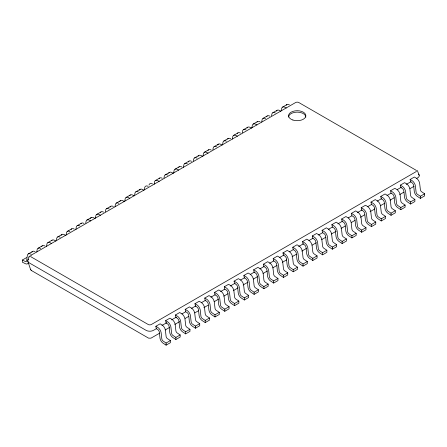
<?xml version="1.0" encoding="UTF-8"?>
<svg xmlns="http://www.w3.org/2000/svg" width="447" height="447" viewBox="0 0 447 447"><rect width="100%" height="100%" fill="white"/><g stroke="black" fill="none" stroke-linecap="round" stroke-linejoin="round"><path stroke-width="0.67" d="M36.822 251.952L37.14 249.61A5.191 2.995 60 0 1 40.208 248.275L40.627 248.487M46.605 246.303L46.918 243.967A5.191 2.995 60 0 1 49.986 242.632L51.589 243.526M56.462 240.022L56.696 238.318A5.191 2.995 60 0 1 59.764 236.988L60.183 237.195M66.162 235.01L66.48 232.675A5.191 2.995 60 0 1 69.548 231.339L69.967 231.552M75.94 229.367L76.258 227.026A5.191 2.995 60 0 1 79.326 225.696L79.745 225.903M85.796 223.081L86.036 221.382A5.191 2.995 60 0 1 89.104 220.047L90.707 220.941M95.502 218.075L95.814 215.739A5.191 2.995 60 0 1 98.882 214.404L100.486 215.292M105.358 211.789L105.598 210.09A5.191 2.995 60 0 1 108.666 208.755L109.085 208.967M115.058 206.782L115.376 204.447A5.191 2.995 60 0 1 118.444 203.111L118.863 203.318M124.836 201.133L125.154 198.798A5.191 2.995 60 0 1 128.222 197.462L129.826 198.356M134.698 194.853L134.933 193.154A5.191 2.995 60 0 1 138 191.819L138.419 192.026M144.398 189.841L144.716 187.505A5.191 2.995 60 0 1 147.778 186.17L148.197 186.382M154.176 184.198L154.494 181.862A5.191 2.995 60 0 1 157.562 180.527L159.16 181.415M164.032 177.912L164.272 176.213A5.191 2.995 60 0 1 167.34 174.878L167.759 175.09M173.738 172.905L174.051 170.57A5.191 2.995 60 0 1 177.118 169.234L178.722 170.128M183.516 167.256L183.829 164.921A5.191 2.995 60 0 1 186.896 163.585L187.315 163.798M193.372 160.976L193.612 159.277A5.191 2.995 60 0 1 196.68 157.942L197.099 158.149M203.072 155.964L203.391 153.628A5.191 2.995 60 0 1 206.458 152.293L208.056 153.187M212.928 149.684L213.169 147.985A5.191 2.995 60 0 1 216.236 146.65L216.655 146.856M222.634 144.672L222.947 142.336A5.191 2.995 60 0 1 226.014 141.001L226.433 141.213M232.412 139.028L232.731 136.693A5.191 2.995 60 0 1 235.792 135.357L237.396 136.251M242.268 132.748L242.509 131.044A5.191 2.995 60 0 1 245.576 129.708L245.995 129.921M251.968 127.736L252.287 125.4A5.191 2.995 60 0 1 255.354 124.065L256.958 124.959M261.752 122.092L262.065 119.751A5.191 2.995 60 0 1 265.132 118.416L265.552 118.628M271.608 115.807L271.843 114.108A5.191 2.995 60 0 1 274.911 112.773L275.33 112.979M281.308 110.8L281.627 108.459A5.191 2.995 60 0 1 284.694 107.124L286.292 108.018M27.781 260.377L28.971 256.813M28.312 253.907L32.592 251.438M38.09 248.264L42.37 245.789M47.868 242.615L52.148 240.145M57.652 236.971L61.926 234.496M67.43 231.322L71.704 228.853M77.208 225.679L81.488 223.204M86.986 220.03L91.266 217.56M96.764 214.387L101.044 211.917M106.548 208.738L110.822 206.268M116.326 203.094L120.606 200.625M126.104 197.445L130.384 194.976M135.882 191.802L140.162 189.332M155.444 180.51L159.724 178.04M165.222 174.861L169.502 172.391M175 169.217L179.281 166.748M184.779 163.568L189.059 161.099M194.562 157.925L198.837 155.455M204.34 152.276L208.62 149.806M214.119 146.633L218.399 144.163M223.897 140.984L228.177 138.514M233.68 135.34L237.955 132.871M243.459 129.691L247.739 127.222M253.237 124.048L257.517 121.578M263.015 118.399L267.295 115.929M272.799 112.756L277.073 110.286M282.577 107.107L286.857 104.637M28.39 262.557A4.699 2.71 60 0 1 25.406 263.691L22.35 262.171L22.35 260.048L26.63 257.578M155.835 326.299L160.115 323.824L162.306 325.125A5.191 2.995 60 0 1 165.373 329.998L166.122 336.602A2.101 1.212 60 0 0 167.29 338.524L170.385 340.575L170.385 342.698L166.105 345.168L163.049 343.156A4.699 2.71 60 0 1 159.992 338.111L159.367 332.294A2.593 1.497 60 0 0 157.551 329.405L156.327 328.696L155.835 326.299L158.031 327.595A5.191 2.995 60 0 1 161.099 332.473L161.848 339.072A2.101 1.212 60 0 0 163.015 340.994L166.105 343.045L166.105 345.168M165.613 320.65L169.894 318.18L172.089 319.476A5.191 2.995 60 0 1 175.157 324.354L175.906 330.953A2.101 1.212 60 0 0 177.068 332.881L180.163 334.932L180.163 337.055L175.889 339.524L172.833 337.513A4.699 2.71 60 0 1 169.776 332.467L169.145 326.645A2.593 1.497 60 0 0 167.329 323.757L166.105 323.052L165.613 320.65L167.809 321.946A5.191 2.995 60 0 1 170.877 326.824L171.626 333.423A2.101 1.212 60 0 0 172.793 335.351L175.889 337.401L175.889 339.524M175.397 315.006L179.672 312.531L181.868 313.833A5.191 2.995 60 0 1 184.935 318.705L185.684 325.31A2.101 1.212 60 0 0 186.852 327.232L189.947 329.283L189.947 331.406L185.667 333.875L182.611 331.864A4.699 2.71 60 0 1 179.554 326.818L178.929 321.002A2.593 1.497 60 0 0 177.107 318.113L175.889 317.404L175.397 315.006L177.588 316.303A5.191 2.995 60 0 1 180.655 321.181L181.404 327.78A2.101 1.212 60 0 0 182.572 329.702L185.667 331.758L185.667 333.875M185.175 309.358L189.455 306.888L191.646 308.184A5.191 2.995 60 0 1 194.713 313.062L195.462 319.661A2.101 1.212 60 0 0 196.63 321.589L199.725 323.639L199.725 325.762L195.445 328.232L192.389 326.221A4.699 2.71 60 0 1 189.332 321.175L188.707 315.353A2.593 1.497 60 0 0 186.891 312.464L185.667 311.76L185.175 309.358L187.366 310.654A5.191 2.995 60 0 1 190.433 315.532L191.182 322.131A2.101 1.212 60 0 0 192.35 324.058L195.445 326.109L195.445 328.232M194.953 303.714L199.233 301.239L201.424 302.541A5.191 2.995 60 0 1 204.491 307.413L205.24 314.017A2.101 1.212 60 0 0 206.408 315.94L209.503 317.99L209.503 320.113L205.223 322.583L202.167 320.572A4.699 2.71 60 0 1 199.111 315.526L198.485 309.71A2.593 1.497 60 0 0 196.669 306.821L195.445 306.111L194.953 303.714L197.149 305.01A5.191 2.995 60 0 1 200.211 309.888L200.966 316.487A2.101 1.212 60 0 0 202.128 318.409L205.223 320.465L205.223 322.583M204.732 298.065L209.012 295.596L211.207 296.892A5.191 2.995 60 0 1 214.269 301.77L215.024 308.369A2.101 1.212 60 0 0 216.186 310.296L219.281 312.347L219.281 314.47L215.001 316.94L211.951 314.928A4.699 2.71 60 0 1 208.894 309.883L208.263 304.061A2.593 1.497 60 0 0 206.447 301.172L205.223 300.468L204.732 298.065L206.927 299.361A5.191 2.995 60 0 1 209.995 304.239L210.744 310.838A2.101 1.212 60 0 0 211.912 312.766L215.001 314.817L215.001 316.94M214.515 292.422L218.79 289.952L220.986 291.248A5.191 2.995 60 0 1 224.053 296.126L224.802 302.725A2.101 1.212 60 0 0 225.97 304.647L229.06 306.698L229.06 308.821L224.785 311.291L221.729 309.279A4.699 2.71 60 0 1 218.672 304.234L218.047 298.417A2.593 1.497 60 0 0 216.225 295.528L215.001 294.819L214.515 292.422L216.706 293.718A5.191 2.995 60 0 1 219.773 298.596L220.522 305.195A2.101 1.212 60 0 0 221.69 307.123L224.785 309.173L224.785 311.291M224.293 286.773L228.573 284.303L230.764 285.599A5.191 2.995 60 0 1 233.831 290.477L234.58 297.076A2.101 1.212 60 0 0 235.748 299.004L238.843 301.054L238.843 303.178L234.563 305.647L231.507 303.636A4.699 2.71 60 0 1 228.451 298.59L227.825 292.768A2.593 1.497 60 0 0 226.003 289.879L224.785 289.175L224.293 286.773L226.484 288.069A5.191 2.995 60 0 1 229.551 292.947L230.3 299.546A2.101 1.212 60 0 0 231.468 301.474L234.563 303.524L234.563 305.647M234.072 281.129L238.352 278.66L240.542 279.956A5.191 2.995 60 0 1 243.609 284.834L244.358 291.433A2.101 1.212 60 0 0 245.526 293.355L248.621 295.411L248.621 297.529L244.341 299.998L241.285 297.993A4.699 2.71 60 0 1 238.229 292.941L237.603 287.125A2.593 1.497 60 0 0 235.787 284.236L234.563 283.527L234.072 281.129L236.262 282.426A5.191 2.995 60 0 1 239.329 287.304L240.084 293.902A2.101 1.212 60 0 0 241.246 295.83L244.341 297.881L244.341 299.998M243.85 275.481L248.13 273.011L250.32 274.307A5.191 2.995 60 0 1 253.388 279.185L254.142 285.784A2.101 1.212 60 0 0 255.304 287.712L258.4 289.762L258.4 291.885L254.119 294.355L251.063 292.344A4.699 2.71 60 0 1 248.012 287.298L247.381 281.476A2.593 1.497 60 0 0 245.565 278.587L244.341 277.883L243.85 275.481L246.046 276.777A5.191 2.995 60 0 1 249.113 281.655L249.862 288.254A2.101 1.212 60 0 0 251.03 290.181L254.119 292.232L254.119 294.355M253.628 269.837L257.908 267.367L260.104 268.664A5.191 2.995 60 0 1 263.171 273.542L263.92 280.14A2.101 1.212 60 0 0 265.088 282.063L268.178 284.119L268.178 286.236L263.903 288.706L260.847 286.7A4.699 2.71 60 0 1 257.79 281.649L257.165 275.833A2.593 1.497 60 0 0 255.343 272.944L254.119 272.234L253.628 269.837L255.824 271.133A5.191 2.995 60 0 1 258.891 276.011L259.64 282.61A2.101 1.212 60 0 0 260.808 284.538L263.903 286.588L263.903 288.706M263.412 264.188L267.686 261.718L269.882 263.015A5.191 2.995 60 0 1 272.949 267.893L273.698 274.492A2.101 1.212 60 0 0 274.866 276.419L277.961 278.47L277.961 280.593L273.681 283.063L270.625 281.051A4.699 2.71 60 0 1 267.569 276.006L266.943 270.189A2.593 1.497 60 0 0 265.121 267.295L263.903 266.591L263.412 264.188L265.602 265.484A5.191 2.995 60 0 1 268.669 270.362L269.418 276.961A2.101 1.212 60 0 0 270.586 278.889L273.681 280.94L273.681 283.063M273.19 258.545L277.47 256.075L279.66 257.371A5.191 2.995 60 0 1 282.727 262.249L283.476 268.848A2.101 1.212 60 0 0 284.644 270.776L287.739 272.826L287.739 274.944L283.459 277.419L280.403 275.408A4.699 2.71 60 0 1 277.347 270.357L276.721 264.54A2.593 1.497 60 0 0 274.905 261.651L273.681 260.942L273.19 258.545L275.38 259.841A5.191 2.995 60 0 1 278.447 264.719L279.202 271.318A2.101 1.212 60 0 0 280.364 273.246L283.459 275.296L283.459 277.419M282.968 252.896L287.248 250.426L289.438 251.722A5.191 2.995 60 0 1 292.506 256.6L293.254 263.199A2.101 1.212 60 0 0 294.422 265.127L297.518 267.177L297.518 269.301L293.238 271.77L290.181 269.759A4.699 2.71 60 0 1 287.125 264.713L286.499 258.897A2.593 1.497 60 0 0 284.683 256.002L283.459 255.298L282.968 252.896L285.164 254.192A5.191 2.995 60 0 1 288.231 259.07L288.98 265.669A2.101 1.212 60 0 0 290.142 267.597L293.238 269.647L293.238 271.77M292.746 247.252L297.026 244.783L299.222 246.079A5.191 2.995 60 0 1 302.284 250.957L303.038 257.556A2.101 1.212 60 0 0 304.2 259.483L307.296 261.534L307.296 263.652L303.021 266.127L299.965 264.116A4.699 2.71 60 0 1 296.909 259.064L296.277 253.248A2.593 1.497 60 0 0 294.461 250.359L293.238 249.649L292.746 247.252L294.942 248.549A5.191 2.995 60 0 1 298.009 253.427L298.758 260.025A2.101 1.212 60 0 0 299.926 261.953L303.021 264.004L303.021 266.127M302.53 241.603L306.804 239.134L309 240.43A5.191 2.995 60 0 1 312.067 245.308L312.816 251.907A2.101 1.212 60 0 0 313.984 253.835L317.074 255.885L317.074 258.008L312.799 260.478L309.743 258.467A4.699 2.71 60 0 1 306.687 253.421L306.061 247.604A2.593 1.497 60 0 0 304.239 244.71L303.021 244.006L302.53 241.603L304.72 242.905A5.191 2.995 60 0 1 307.787 247.778L308.536 254.377A2.101 1.212 60 0 0 309.704 256.304L312.799 258.355L312.799 260.478M312.308 235.96L316.588 233.49L318.778 234.787A5.191 2.995 60 0 1 321.846 239.665L322.594 246.263A2.101 1.212 60 0 0 323.762 248.191L326.858 250.242L326.858 252.359L322.578 254.835L319.521 252.823A4.699 2.71 60 0 1 316.465 247.772L315.839 241.956A2.593 1.497 60 0 0 314.023 239.067L312.799 238.357L312.308 235.96L314.498 237.256A5.191 2.995 60 0 1 317.566 242.134L318.314 248.733A2.101 1.212 60 0 0 319.482 250.661L322.578 252.711L322.578 254.835M322.086 230.311L326.366 227.841L328.556 229.138A5.191 2.995 60 0 1 331.624 234.016L332.372 240.615A2.101 1.212 60 0 0 333.54 242.542L336.636 244.593L336.636 246.716L332.356 249.186L329.299 247.174A4.699 2.71 60 0 1 326.243 242.129L325.617 236.312A2.593 1.497 60 0 0 323.801 233.418L322.578 232.714L322.086 230.311L324.282 231.613A5.191 2.995 60 0 1 327.344 236.485L328.098 243.084A2.101 1.212 60 0 0 329.26 245.012L332.356 247.062L332.356 249.186M331.864 224.668L336.144 222.198L338.334 223.494A5.191 2.995 60 0 1 341.402 228.372L342.156 234.971A2.101 1.212 60 0 0 343.318 236.899L346.414 238.949L346.414 241.073L342.134 243.542L339.083 241.531A4.699 2.71 60 0 1 336.027 236.48L335.395 230.663A2.593 1.497 60 0 0 333.579 227.774L332.356 227.065L331.864 224.668L334.06 225.964A5.191 2.995 60 0 1 337.127 230.842L337.876 237.441A2.101 1.212 60 0 0 339.044 239.368L342.134 241.419L342.134 243.542M341.648 219.019L345.922 216.549L348.118 217.845A5.191 2.995 60 0 1 351.186 222.723L351.934 229.322A2.101 1.212 60 0 0 353.102 231.25L356.192 233.3L356.192 235.424L351.918 237.893L348.861 235.882A4.699 2.71 60 0 1 345.805 230.836L345.179 225.02A2.593 1.497 60 0 0 343.357 222.125L342.134 221.421L341.648 219.019L343.838 220.321A5.191 2.995 60 0 1 346.906 225.193L347.654 231.797A2.101 1.212 60 0 0 348.822 233.72L351.918 235.77L351.918 237.893M351.426 213.375L355.7 210.906L357.896 212.202A5.191 2.995 60 0 1 360.964 217.08L361.712 223.679A2.101 1.212 60 0 0 362.88 225.606L365.976 227.657L365.976 229.78L361.696 232.25L358.639 230.239A4.699 2.71 60 0 1 355.583 225.193L354.957 219.371A2.593 1.497 60 0 0 353.136 216.482L351.918 215.778L351.426 213.375L353.616 214.672A5.191 2.995 60 0 1 356.684 219.55L357.432 226.148A2.101 1.212 60 0 0 358.6 228.076L361.696 230.127L361.696 232.25M361.204 207.726L365.484 205.257L367.674 206.559A5.191 2.995 60 0 1 370.742 211.431L371.491 218.03A2.101 1.212 60 0 0 372.658 219.958L375.754 222.008L375.754 224.131L371.474 226.601L368.417 224.59A4.699 2.71 60 0 1 365.361 219.544L364.735 213.727A2.593 1.497 60 0 0 362.919 210.833L361.696 210.129L361.204 207.726L363.394 209.028A5.191 2.995 60 0 1 366.462 213.901L367.216 220.505A2.101 1.212 60 0 0 368.378 222.427L371.474 224.478L371.474 226.601M370.982 202.083L375.262 199.613L377.452 200.91A5.191 2.995 60 0 1 380.52 205.788L381.274 212.386A2.101 1.212 60 0 0 382.436 214.314L385.532 216.365L385.532 218.488L381.252 220.958L378.196 218.946A4.699 2.71 60 0 1 375.139 213.901L374.513 208.078A2.593 1.497 60 0 0 372.697 205.19L371.474 204.486L370.982 202.083L373.178 203.379A5.191 2.995 60 0 1 376.245 208.257L376.994 214.856A2.101 1.212 60 0 0 378.162 216.784L381.252 218.834L381.252 220.958M380.76 196.434L385.04 193.964L387.236 195.266A5.191 2.995 60 0 1 390.304 200.139L391.052 206.743A2.101 1.212 60 0 0 392.215 208.665L395.31 210.716L395.31 212.839L391.036 215.309L387.979 213.297A4.699 2.71 60 0 1 384.923 208.252L384.297 202.435A2.593 1.497 60 0 0 382.476 199.541L381.252 198.837L380.76 196.434L382.956 197.736A5.191 2.995 60 0 1 386.024 202.608L386.772 209.213A2.101 1.212 60 0 0 387.94 211.135L391.036 213.185L391.036 215.309M390.544 190.791L394.818 188.321L397.014 189.617A5.191 2.995 60 0 1 400.082 194.495L400.83 201.094A2.101 1.212 60 0 0 401.998 203.022L405.094 205.072L405.094 207.196L400.814 209.665L397.757 207.654A4.699 2.71 60 0 1 394.701 202.608L394.075 196.786A2.593 1.497 60 0 0 392.254 193.897L391.036 193.193L390.544 190.791L392.734 192.087A5.191 2.995 60 0 1 395.802 196.965L396.55 203.564A2.101 1.212 60 0 0 397.718 205.491L400.814 207.542L400.814 209.665M400.322 185.142L404.602 182.672L406.792 183.974A5.191 2.995 60 0 1 409.86 188.846L410.609 195.451A2.101 1.212 60 0 0 411.776 197.373L414.872 199.423L414.872 201.547L410.592 204.016L407.535 202.005A4.699 2.71 60 0 1 404.479 196.959L403.853 191.143A2.593 1.497 60 0 0 402.037 188.248L400.814 187.544L400.322 185.142L402.512 186.444A5.191 2.995 60 0 1 405.58 191.316L406.329 197.92A2.101 1.212 60 0 0 407.496 199.843L410.592 201.893L410.592 204.016M410.1 179.498L414.38 177.029L416.57 178.325A5.191 2.995 60 0 1 419.638 183.203L420.387 189.802A2.101 1.212 60 0 0 421.555 191.729L424.65 193.78L424.65 195.903L420.37 198.373L417.314 196.362A4.699 2.71 60 0 1 414.257 191.316L413.631 185.494A2.593 1.497 60 0 0 411.816 182.605L410.592 181.901L410.1 179.498L412.296 180.795A5.191 2.995 60 0 1 415.358 185.673L416.112 192.271A2.101 1.212 60 0 0 417.274 194.199L420.37 196.25L420.37 198.373M156.478 328.612L153.455 330.355A5.185 2.995 0 0 1 146.119 330.355L29.256 262.886A5.185 2.995 0 0 1 28.435 259.271M161.92 325.466L166.759 322.673M171.598 319.879L176.436 317.085M181.879 313.945L185.511 311.85M191.556 308.357L195.792 305.916M201.234 302.77L205.464 300.328M210.911 297.182L215.141 294.741M220.583 291.6L224.819 289.153M230.261 286.013L235.1 283.219M240.542 280.073L244.777 277.632M250.219 274.492L254.455 272.044M259.897 268.904L264.132 266.457M269.575 263.317L273.804 260.869M279.246 257.729L284.085 254.935M289.527 251.795L293.159 249.7M298.602 246.554L303.44 243.76M308.883 240.62L313.118 238.178M318.56 235.033L322.795 232.591M328.238 229.445L332.467 227.003M337.915 223.858L342.748 221.069M348.196 217.924L351.823 215.828M357.265 212.688L362.104 209.894M367.546 206.749L371.781 204.307M377.223 201.167L381.459 198.719M386.901 195.579L391.131 193.132M397.182 189.64L401.412 187.198M406.25 184.404L411.089 181.611M416.531 178.47L417.744 177.772A5.185 2.995 0 0 0 418.565 174.157M159.713 333.138L150.98 338.161L148.594 338.161L31.513 270.575M165.155 329.992L169.385 327.55M174.827 324.41L179.66 321.622M185.103 318.476L188.729 316.387M194.769 312.894L198.401 310.799M203.838 307.659L208.067 305.217M214.113 301.731L218.343 299.283M223.785 296.143L228.015 293.701M233.457 290.561L238.29 287.767M243.129 284.979L247.962 282.186M253.404 279.045L257.634 276.604M263.071 273.463L267.306 271.016M272.743 267.876L276.972 265.434M282.415 262.294L286.644 259.852M292.087 256.712L296.316 254.27M301.759 251.13L306.592 248.336M312.034 245.196L316.264 242.755M321.706 239.614L325.936 237.167M331.372 234.027L336.211 231.239M341.044 228.445L345.274 226.003M351.32 222.511L354.946 220.416M360.388 217.276L364.618 214.834M370.06 211.694L374.893 208.9M380.336 205.76L384.565 203.318M390.007 200.178L394.237 197.736M399.674 194.596L403.909 192.154M409.949 188.662L414.185 186.22M166.105 343.045L170.385 340.575M175.889 337.401L180.163 334.932M185.667 331.758L189.947 329.283M195.445 326.109L199.725 323.639M205.223 320.465L209.503 317.99M215.001 314.817L219.281 312.347M224.785 309.173L229.06 306.698M234.563 303.524L238.843 301.054M244.341 297.881L248.621 295.411M254.119 292.232L258.4 289.762M263.903 286.588L268.178 284.119M273.681 280.94L277.961 278.47M283.459 275.296L287.739 272.826M293.238 269.647L297.518 267.177M303.021 264.004L307.296 261.534M312.799 258.355L317.074 255.885M322.578 252.711L326.858 250.242M332.356 247.062L336.636 244.593M342.134 241.419L346.414 238.949M351.918 235.77L356.192 233.3M361.696 230.127L365.976 227.657M371.474 224.478L375.754 222.008M381.252 218.834L385.532 216.365M391.036 213.185L395.31 210.716M400.814 207.542L405.094 205.072M410.592 201.893L414.872 199.423M420.37 196.25L424.65 193.78M22.35 260.048L25.445 261.573A2.101 1.212 60 0 0 26.613 260.992L27.362 255.259A5.191 2.995 60 0 1 30.43 253.924L30.849 254.136M289.388 104.866L288.969 104.654A5.191 2.995 60 0 0 286.27 105.179M269.832 116.159L269.412 115.946A5.191 2.995 60 0 0 266.501 116.846M260.053 121.802L259.634 121.595A5.191 2.995 60 0 0 256.93 122.12M240.492 133.094L240.073 132.888A5.191 2.995 60 0 0 237.374 133.413M230.713 138.743L230.294 138.531A5.191 2.995 60 0 0 227.596 139.056M211.157 150.036L210.738 149.823A5.191 2.995 60 0 0 208.034 150.348M191.595 161.328L191.176 161.116A5.191 2.995 60 0 0 188.265 162.015M181.817 166.971L181.398 166.765A5.191 2.995 60 0 0 178.699 167.284M162.255 178.264L161.836 178.057A5.191 2.995 60 0 0 159.138 178.577M152.477 183.913L152.058 183.7A5.191 2.995 60 0 0 149.359 184.225M113.359 206.497L112.94 206.285A5.191 2.995 60 0 0 110.029 207.184M103.581 212.141L103.162 211.928A5.191 2.995 60 0 0 100.463 212.454M84.025 223.433L83.606 223.221A5.191 2.995 60 0 0 80.901 223.746M74.241 229.082L73.822 228.87A5.191 2.995 60 0 0 71.123 229.395M44.907 246.018L44.488 245.805A5.191 2.995 60 0 0 41.571 246.705M35.123 251.667L34.704 251.454A5.191 2.995 60 0 0 31.793 252.354M280.794 111.197L279.191 110.303A5.191 2.995 60 0 0 276.28 111.202M251.454 128.133L249.851 127.239A5.191 2.995 60 0 0 246.94 128.138M222.114 145.074L220.516 144.18A5.191 2.995 60 0 0 217.6 145.079M202.558 156.361L200.954 155.472A5.191 2.995 60 0 0 198.043 156.372M173.218 173.302L171.62 172.408A5.191 2.995 60 0 0 168.703 173.307M143.884 190.238L142.28 189.349A5.191 2.995 60 0 0 139.369 190.243M134.1 195.887L132.502 194.993A5.191 2.995 60 0 0 129.798 195.518M124.322 201.53L122.718 200.642A5.191 2.995 60 0 0 119.807 201.536M94.982 218.471L93.384 217.577A5.191 2.995 60 0 0 90.473 218.477M65.648 235.407L64.044 234.513A5.191 2.995 60 0 0 61.133 235.413M55.869 241.056L54.266 240.162A5.191 2.995 60 0 0 51.567 240.687M27.781 261.16L30.575 269.502L31.368 270.48M31.268 270.413L31.608 270.636M417.325 170.497L419.219 175.263M30.631 269.636L30.804 269.932M288.566 117.114A8.644 4.99 0 0 1 297.21 112.124A8.644 4.99 0 0 1 305.854 117.114M29.089 257.075A2.593 1.497 60 0 1 29.793 256.081M148.991 185.036A5.191 2.995 60 0 1 149.147 184.6M31.351 255.081L31.089 255.254A2.313 1.335 0 0 0 31.089 256.88L148.382 324.595A2.313 1.335 0 0 0 151.192 324.595L415.911 171.765A2.313 1.335 0 0 0 415.911 170.139L298.618 102.424A2.313 1.335 0 0 0 295.808 102.424L31.351 255.081M292.891 120.025A8.644 4.99 0 0 0 305.854 115.706A8.644 4.99 0 0 0 292.891 111.381A8.644 4.99 0 0 0 292.891 120.025"/></g></svg>
